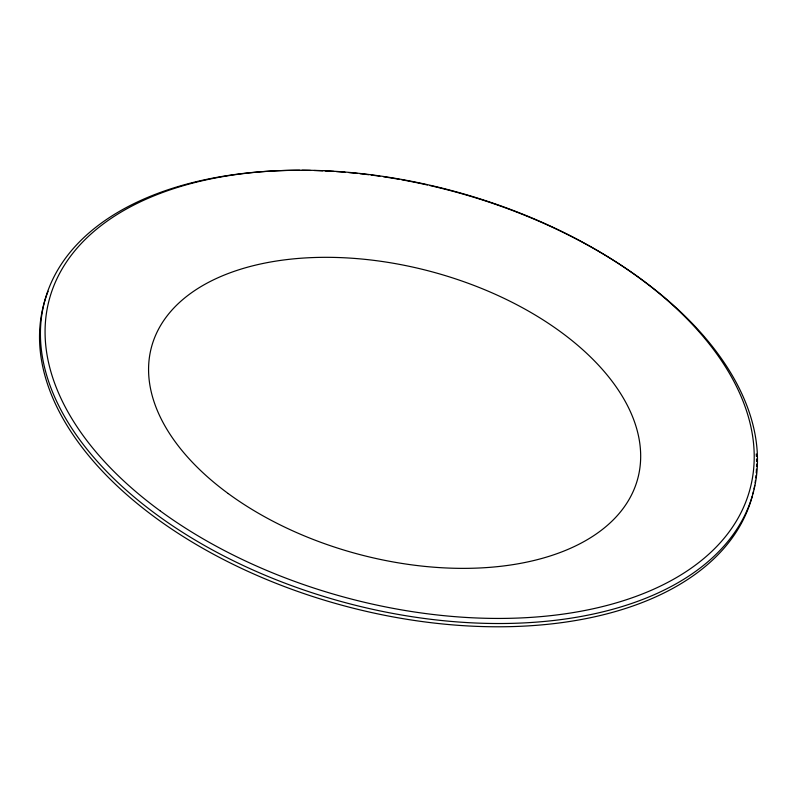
<?xml version="1.0" encoding="UTF-8"?>
<svg xmlns="http://www.w3.org/2000/svg" width="797" height="797" viewBox="0 0 797 797"><rect width="100%" height="100%" fill="white"/><g stroke="black" fill="none" stroke-linecap="round" stroke-linejoin="round"><path stroke-width="1.2" d="M752.278 496.222A367.018 212.61 15.2 0 1 331.373 602.263A367.018 212.61 15.2 0 1 48.079 291.254M756.263 453.951A367.018 212.61 15.2 0 1 756.413 456.482M756.522 459.012A367.018 212.61 15.2 0 1 756.582 461.543M756.592 464.073A367.018 212.61 15.2 0 1 756.552 466.594M756.463 469.114A367.018 212.61 15.2 0 1 756.243 472.88M756.034 475.381A367.018 212.61 15.2 0 1 755.775 477.881M755.466 480.362A367.018 212.61 15.2 0 1 755.108 482.843M754.709 485.303A367.018 212.61 15.2 0 1 754.002 488.969M753.484 491.4A367.018 212.61 15.2 0 1 752.906 493.821M429.852 185.532A367.018 212.61 15.2 0 1 715.686 554.682A367.018 212.61 15.2 0 1 120.556 485.014A367.018 212.61 15.2 0 1 299.712 170.299M302.103 170.309A367.018 212.61 15.2 0 1 310.551 170.428M314.197 170.518A367.018 212.61 15.2 0 1 322.765 170.827M325.216 170.937A367.018 212.61 15.2 0 1 333.863 171.425M336.334 171.594A367.018 212.61 15.2 0 1 345.031 172.252M348.757 172.58A367.018 212.61 15.2 0 1 357.484 173.437M359.975 173.706A367.018 212.61 15.2 0 1 368.692 174.722M371.183 175.041A367.018 212.61 15.2 0 1 379.87 176.227M383.576 176.775A367.018 212.61 15.2 0 1 399.327 179.345M401.758 179.783A367.018 212.61 15.2 0 1 427.411 184.984M228.241 493.572A251.872 145.911 15.2 0 0 634.801 487.595A251.872 145.911 15.2 0 0 320.802 257.361A251.872 145.911 15.2 0 0 228.241 493.572M159.898 510.668A362.964 210.259 15.2 0 0 745.753 502.04A362.964 210.259 15.2 0 0 293.286 170.269A362.964 210.259 15.2 0 0 159.898 510.668"/></g></svg>
